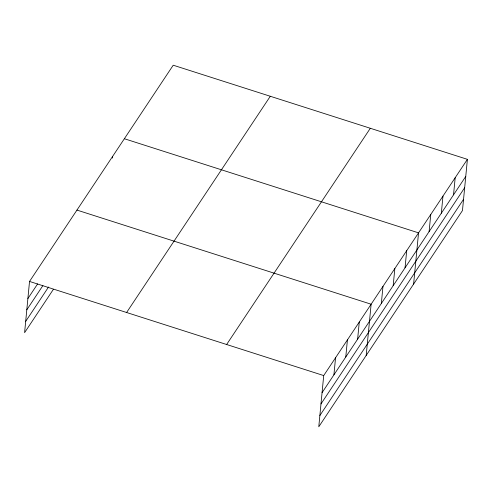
<?xml version="1.0" encoding="UTF-8"?>
<svg xmlns="http://www.w3.org/2000/svg" width="492" height="492" viewBox="0 0 492 492"><rect width="100%" height="100%" fill="white"/><g stroke="black" fill="none" stroke-linecap="round" stroke-linejoin="round"><path stroke-width="0.74" d="M467.4 159.34L323.711 375.568L318.779 426.792L462.468 210.558L467.4 159.34L173.221 65.208L29.532 281.442L24.6 332.66L53.388 289.339M112.373 158.055L112.514 156.567M333.914 374.849L335.562 357.727M345.771 357.007L347.42 339.892M357.623 339.173L359.271 322.051M366.196 355.433L371.128 304.21L76.949 210.084M381.331 303.49L382.979 286.375M393.188 285.655L394.836 268.534M405.045 267.814L406.693 250.699M413.612 284.081L418.544 232.857L124.365 138.732M429.11 231.597L430.758 214.475M441.324 213.214L442.972 196.099M453.538 194.838L455.186 177.717M27.884 298.558L37.62 283.902M26.802 309.812L42.89 285.6M25.682 321.405L48.548 287.002M126.61 312.5L270.299 96.272M226.634 344.505L370.322 128.277M322.063 392.684L465.752 176.456M320.975 403.938L464.669 187.71M319.862 415.537L463.55 199.309M29.532 281.442L323.711 375.568"/></g></svg>
